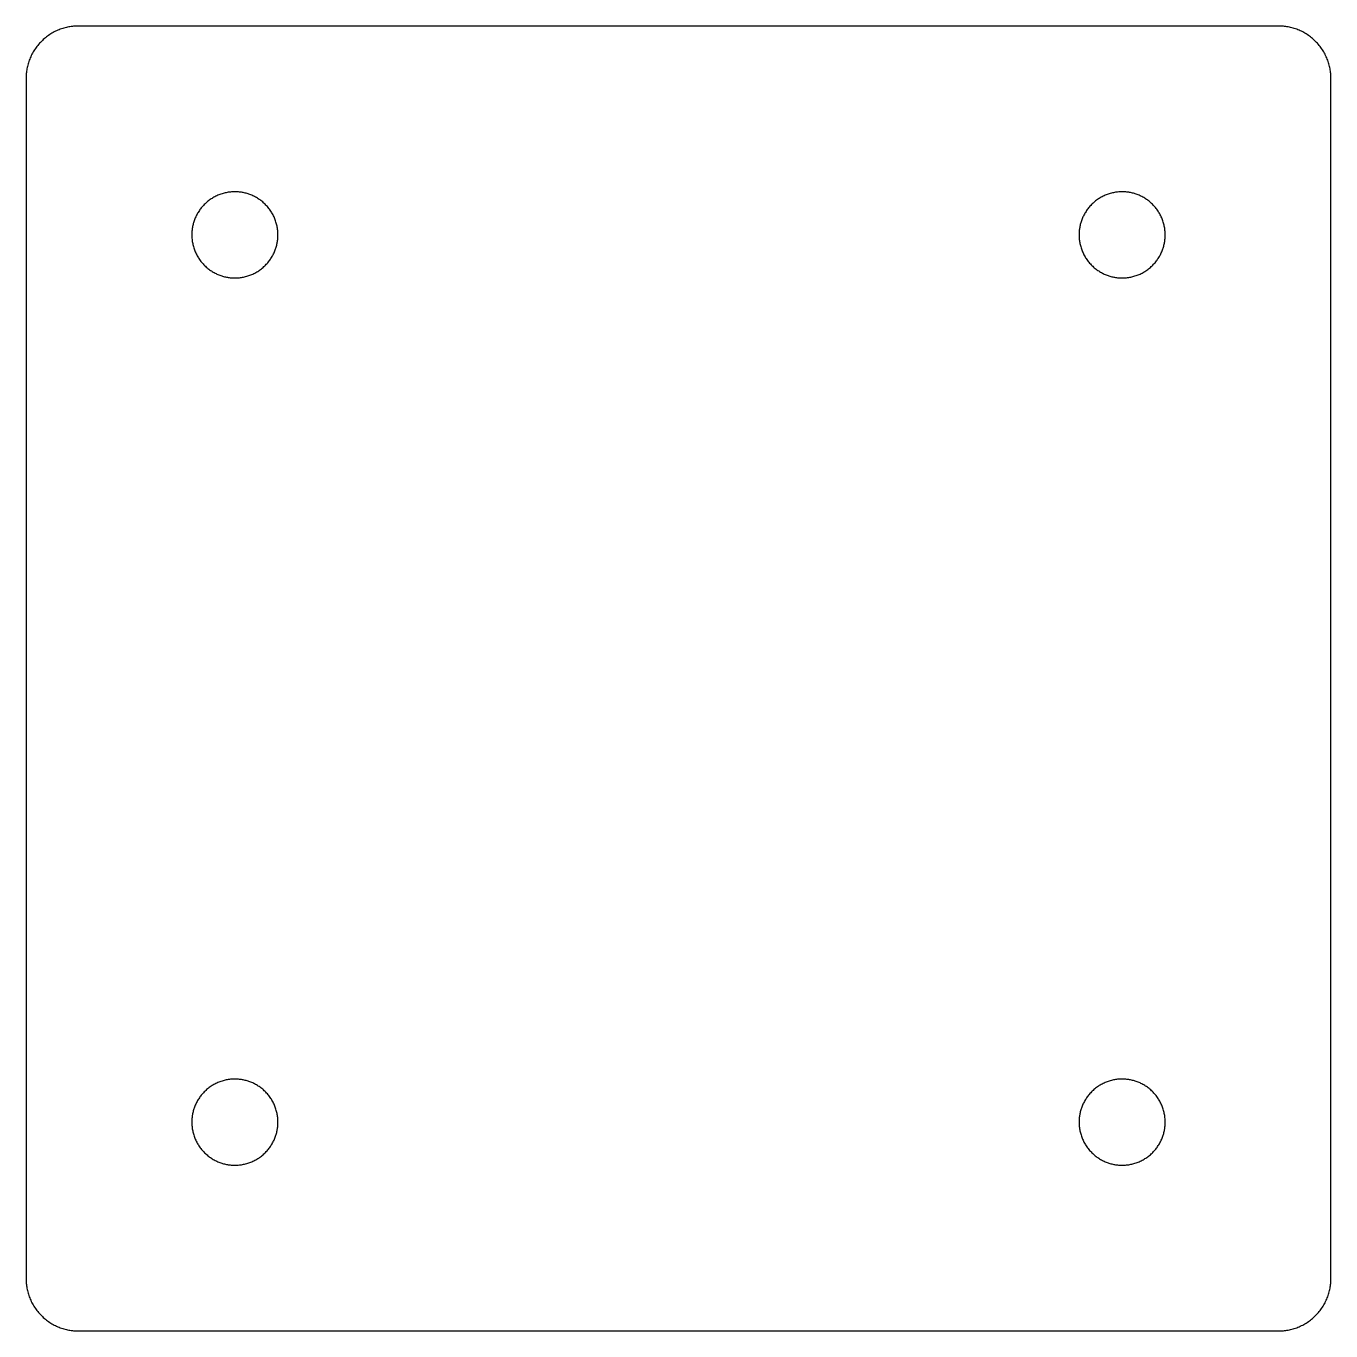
# Model space of a CAD drawing. Header units: millimetres. Extents: x 2435 to 2685, y -1775 to -1525.
import ezdxf

# ---------------------------------------------------------------- set-up
doc = ezdxf.new("R2010")
doc.units = ezdxf.units.MM
doc.layers.add('Cut Lines', color=1, linetype='Continuous', true_color=0xff0000)

msp = doc.modelspace()

# ---------------------------------------------------------------- linework, layer by layer
at = {"layer": 'Cut Lines'}
for points, weights in [([(2445.46, -1524.67), (2435.46, -1524.67), (2435.46, -1534.67)], [1, 0.707106781186, 1]), ([(2685.46, -1534.67), (2685.46, -1524.67), (2675.46, -1524.67)], [1, 0.707106781186, 1]), ([(2435.46, -1764.67), (2435.46, -1774.67), (2445.46, -1774.67)], [1, 0.707106781188, 1]), ([(2675.46, -1774.67), (2685.46, -1774.67), (2685.46, -1764.67)], [1, 0.707106781189, 1])]:
    msp.add_rational_spline(points, weights, degree=2, dxfattribs=at)
for points in [[(2675.46, -1524.67), (2560.46, -1524.67), (2445.46, -1524.67)], [(2435.46, -1534.67), (2435.46, -1649.67), (2435.46, -1764.67)], [(2685.46, -1764.67), (2685.46, -1649.67), (2685.46, -1534.67)], [(2445.46, -1774.67), (2560.46, -1774.67), (2675.46, -1774.67)]]:
    msp.add_open_spline(points, degree=2, dxfattribs=at)
for points in [[(2483.59, -1566.11), (2482.16, -1574.23), (2474.03, -1572.8), (2465.91, -1571.36), (2467.34, -1563.24), (2468.77, -1555.12), (2476.9, -1556.55), (2485.02, -1557.98), (2483.59, -1566.11)], [(2653.59, -1566.11), (2652.16, -1574.23), (2644.03, -1572.8), (2635.91, -1571.36), (2637.34, -1563.24), (2638.77, -1555.12), (2646.9, -1556.55), (2655.02, -1557.98), (2653.59, -1566.11)], [(2483.59, -1736.11), (2482.16, -1744.23), (2474.03, -1742.8), (2465.91, -1741.36), (2467.34, -1733.24), (2468.77, -1725.12), (2476.9, -1726.55), (2485.02, -1727.98), (2483.59, -1736.11)], [(2653.59, -1736.11), (2652.16, -1744.23), (2644.03, -1742.8), (2635.91, -1741.36), (2637.34, -1733.24), (2638.77, -1725.12), (2646.9, -1726.55), (2655.02, -1727.98), (2653.59, -1736.11)]]:
    msp.add_rational_spline(points, [1, 0.707106781187, 1, 0.707106781187, 1, 0.707106781187, 1, 0.707106781187, 1], degree=2, knots=[-51.836279, -51.836279, -51.836279, -38.877209, -38.877209, -25.918139, -25.918139, -12.95907, -12.95907, 0, 0, 0], dxfattribs=at)

doc.saveas('drawing.dxf')
